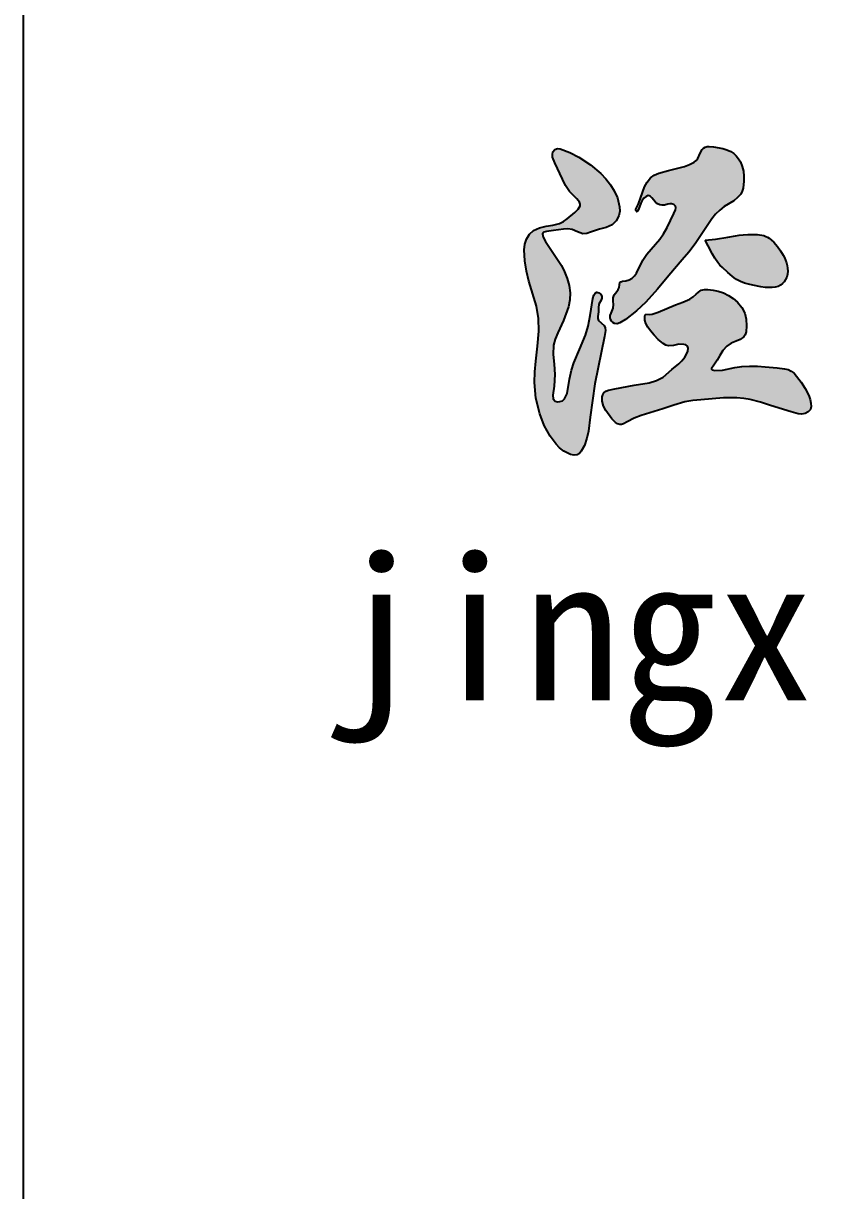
# Model space of a CAD drawing. Extents: x 8254 to 366479, y -216343 to -120021.
# Drawn here: x 237985 to 239159, y -149604 to -147901 of the extents above; entities that cross this region are included whole.
import ezdxf

# ---------------------------------------------------------------- set-up
doc = ezdxf.new("R2010")
doc.units = 0
doc.header["$LTSCALE"] = 500
doc.header["$MEASUREMENT"] = 0
doc.layers.get('0').update_dxf_attribs({"linetype": 'CONTINUOUS'})
doc.layers.add('PUB_TITLE', color=4, linetype='CONTINUOUS')
doc.styles.add('宋体', font='SimSun.ttf', dxfattribs={"width": 0.8})

msp = doc.modelspace()

# ---------------------------------------------------------------- hatches: boundary and pattern name
h = msp.add_hatch(color=7)
h.paths.add_polyline_path([(239036.745, -148131.362), (239036.768, -148123.885), (239036.046, -148116.566), (239034.389, -148109.506), (239031.609, -148102.803), (239028.917, -148098.393), (239025.666, -148094.345), (239021.941, -148090.795), (239017.824, -148087.882), (239012.032, -148085.17), (239005.805, -148083.393), (238992.376, -148081.195), (238986.016, -148080.502), (238983.016, -148080.673), (238980.265, -148081.49), (238977.995, -148082.975), (238976.029, -148085.039), (238973.026, -148090.178), (238969.58, -148098.212), (238967.288, -148100.962), (238964.369, -148103.257), (238957.519, -148106.82), (238949.848, -148109.694), (238942.185, -148111.895), (238926.505, -148115.428), (238912.38, -148119.279), (238905.919, -148122.265), (238900.35, -148126.404), (238895.51, -148132.534), (238891.823, -148139.631), (238885.764, -148155.999), (238882.83, -148164.095), (238879.258, -148171.917), (238879.214, -148174.145), (238880.252, -148175.754), (238881.603, -148174.827), (238882.855, -148172.24), (238886.448, -148163.071), (238888.266, -148159.53), (238890.896, -148156.172), (238893.952, -148153.512), (238897.214, -148152.155), (238899.949, -148153.035), (238902.421, -148155.529), (238907.552, -148161.91), (238910.543, -148164.174), (238913.837, -148165.568), (238917.291, -148166.137), (238920.761, -148165.927), (238925.889, -148164.624), (238928.46, -148164.143), (238931.1, -148164.206), (238934.441, -148165.413), (238936.843, -148167.649), (238937.483, -148170.033), (238937.065, -148172.732), (238934.545, -148178.552), (238924.506, -148198.883), (238919.52, -148207.746), (238913.869, -148215.964), (238901.411, -148230.255), (238895.097, -148237.88), (238889.468, -148246.4), (238879.9, -148265.281), (238877.018, -148269.335), (238873.6, -148272.72), (238869.476, -148275.236), (238864.477, -148276.682), (238859.441, -148277.282), (238857.325, -148277.859), (238855.862, -148278.977), (238855.075, -148282.369), (238854.713, -148286.437), (238853.381, -148289.395), (238851.307, -148291.928), (238847.247, -148296.767), (238846.064, -148301.142), (238846.175, -148306.06), (238846.535, -148311.21), (238846.097, -148316.278), (238843.058, -148323.532), (238841.729, -148327.05), (238841.503, -148330.625), (238842.282, -148333.089), (238843.72, -148335.399), (238845.628, -148337.33), (238847.821, -148338.659), (238851.732, -148339.193), (238855.795, -148338.015), (238863.902, -148332.92), (238880.067, -148320.373), (238893.768, -148307.67), (238910.51, -148288.686), (238927.079, -148268.648), (238946.869, -148246.148), (238956.488, -148234.741), (238965.56, -148222.739), (238984.858, -148193.148), (238989.97, -148186.097), (238995.455, -148179.491), (239001.442, -148173.482), (239008.061, -148168.223), (239021.845, -148159.615), (239027.584, -148155.197), (239032.183, -148149.859), (239034.264, -148145.679), (239035.607, -148141.11)])
h.paths.add_polyline_path([(239099.916, -148254.017), (239098.919, -148250.091), (239097.591, -148246.273), (239095.978, -148242.569), (239094.128, -148238.984), (239090.228, -148232.669), (239085.834, -148226.649), (239080.224, -148220.062), (239077.099, -148217.105), (239073.682, -148214.507), (239071.153, -148212.986), (239068.49, -148211.697), (239065.722, -148210.656), (239062.88, -148209.882), (239059.644, -148209.331), (239056.369, -148209.046), (239049.764, -148208.918), (239042.605, -148208.957), (239035.49, -148209.303), (239029.874, -148209.954), (239024.281, -148210.866), (239013.114, -148212.965), (238995.368, -148215.663), (238980.322, -148217.398), (238984.566, -148225.685), (238990.932, -148237.442), (238994.49, -148243.662), (238998.454, -148249.584), (239001.768, -148253.575), (239005.384, -148257.323), (239013.114, -148264.424), (239019.38, -148269.854), (239022.635, -148272.368), (239026.038, -148274.639), (239031.593, -148277.527), (239037.486, -148279.803), (239043.585, -148281.616), (239049.764, -148283.119), (239061.676, -148285.403), (239067.71, -148286.104), (239073.875, -148286.396), (239078.201, -148286.29), (239082.472, -148285.786), (239086.544, -148284.719), (239090.271, -148282.926), (239093.157, -148280.664), (239095.624, -148277.856), (239097.633, -148274.644), (239099.144, -148271.17), (239100.246, -148266.951), (239100.692, -148262.64), (239100.557, -148258.305)])
h.paths.add_polyline_path([(238812.342, -148475.357), (238819.093, -148426.643), (238833.344, -148357.694), (238834.584, -148349.146), (238834.196, -148345.272), (238832.594, -148341.955), (238824.344, -148334.461), (238823.504, -148331.689), (238823.531, -148328.522), (238824.344, -148321.72), (238824.299, -148315.947), (238825.094, -148310.479), (238828.241, -148304.797), (238829.492, -148302.006), (238829.594, -148299.237), (238827.826, -148296.222), (238825.094, -148293.991), (238821.969, -148293.168), (238819.511, -148294.505), (238817.606, -148297.628), (238816.137, -148302.163), (238812.342, -148326.966), (238809.339, -148342.734), (238805.572, -148355.799), (238796.846, -148376.856), (238788.367, -148396.201), (238784.909, -148407.126), (238782.339, -148419.898), (238778.943, -148440.822), (238775.071, -148448.864), (238772.046, -148451.486), (238768.088, -148452.874), (238764.548, -148452.966), (238761.337, -148452.125), (238758.443, -148448.779), (238757.874, -148443.539), (238759.837, -148430.39), (238760.888, -148413.178), (238759.691, -148397.963), (238758.38, -148383.973), (238759.087, -148370.434), (238761.427, -148361.612), (238764.947, -148352.667), (238773.339, -148334.461), (238780.636, -148314.461), (238782.637, -148304.289), (238783.09, -148293.991), (238781.772, -148283.581), (238778.949, -148273.308), (238775.008, -148263.446), (238770.338, -148254.27), (238747.086, -148219.046), (238743.543, -148212.883), (238742.586, -148207.804), (238744.68, -148205.63), (238748.655, -148204.433), (238759.087, -148203.307), (238773.689, -148201.118), (238779.995, -148200.753), (238786.09, -148201.808), (238793.814, -148205.248), (238801.841, -148207.804), (238807.489, -148207.304), (238813.092, -148205.555), (238825.843, -148201.059), (238835.568, -148198.741), (238844.596, -148195.063), (238850.555, -148189.206), (238854.346, -148181.573), (238855.567, -148175.07), (238855.407, -148168.434), (238852.096, -148155.342), (238847.627, -148145.467), (238842.005, -148136.336), (238835.427, -148127.903), (238828.094, -148120.118), (238812.753, -148107.079), (238795.84, -148096.136), (238782.627, -148089.452), (238768.837, -148084.144), (238764.58, -148083.55), (238760.606, -148084.776), (238758.024, -148088.215), (238757.211, -148092.101), (238757.64, -148096.14), (238760.606, -148104.267), (238772.081, -148128.343), (238776.231, -148137.411), (238782.187, -148146.286), (238793.07, -148156.854), (238797.037, -148161.969), (238797.956, -148164.516), (238797.902, -148167.068), (238794.97, -148171.97), (238790.044, -148176.767), (238778.998, -148186.301), (238773.4, -148190.078), (238767.396, -148192.931), (238757.975, -148195.326), (238747.996, -148196.886), (238738.242, -148199.008), (238729.493, -148203.092), (238723.612, -148208.616), (238719.324, -148215.561), (238716.893, -148223.14), (238715.984, -148231.103), (238717.014, -148247.428), (238719.427, -148262.515), (238722.909, -148277.158), (238734.056, -148313.505), (238737.006, -148331.561), (238737.577, -148349.852), (238735.702, -148371.865), (238732.883, -148393.819), (238731.476, -148409.334), (238731.122, -148424.89), (238733.24, -148447.994), (238738.75, -148470.616), (238745.438, -148487.584), (238754.004, -148503.445), (238762.515, -148515.127), (238767.752, -148520.378), (238773.954, -148525.135), (238783.836, -148530.114), (238788.79, -148531.074), (238793.315, -148530.412), (238796.636, -148528.333), (238799.463, -148525.132), (238803.876, -148516.928), (238807.577, -148506.381), (238809.868, -148496.019)])
msp.add_hatch(color=7).paths.add_polyline_path([(239040.692, -148342.002), (239040.114, -148332.581), (239037.982, -148323.86), (239033.493, -148315.259), (239027.143, -148307.614), (239020.953, -148302.247), (239014.123, -148297.78), (239006.825, -148294.236), (238999.23, -148291.638), (238991.925, -148290.057), (238984.325, -148289.201), (238979.108, -148289.134), (238974.299, -148290.285), (238970.615, -148292.908), (238967.253, -148296.241), (238962.831, -148300.093), (238958.039, -148303.281), (238947.784, -148307.8), (238937.105, -148311.575), (238911.8, -148322.471), (238902.83, -148324.988), (238898.258, -148325.513), (238893.695, -148325.327), (238892.645, -148326.092), (238892.189, -148327.932), (238892.043, -148333.918), (238893.48, -148338.685), (238896.555, -148344.121), (238900.368, -148349.438), (238905.669, -148356.079), (238911.56, -148362.341), (238918.733, -148368.197), (238922.63, -148370.281), (238926.627, -148371.374), (238933.752, -148370.757), (238941.694, -148369.223), (238948.932, -148369.296), (238951.998, -148370.186), (238954.178, -148371.804), (238955.272, -148374.993), (238954.755, -148379.051), (238953.088, -148383.464), (238950.734, -148387.718), (238946.389, -148393.38), (238941.657, -148397.887), (238931.793, -148405.783), (238918.878, -148416.966), (238914.232, -148419.784), (238909.274, -148422.04), (238898.691, -148425.24), (238876.692, -148429.01), (238848.28, -148434.171), (238839.306, -148435.977), (238835.402, -148437.623), (238832.352, -148440.193), (238830.849, -148442.755), (238829.941, -148445.757), (238829.769, -148452.236), (238831.896, -148459.246), (238835.366, -148465.57), (238843.975, -148478.044), (238849.375, -148483.479), (238852.406, -148485.362), (238855.598, -148486.216), (238858.252, -148485.985), (238860.951, -148485.101), (238866.36, -148482.345), (238876.735, -148477.094), (238887.023, -148472.882), (238918.191, -148463.553), (238934.277, -148457.837), (238950.479, -148453.037), (238962.199, -148451.298), (238974.082, -148450.281), (239007.034, -148447.48), (239026.65, -148447.29), (239036.409, -148448.073), (239046.05, -148449.631), (239060.852, -148453.648), (239075.379, -148458.503), (239105.515, -148467.913), (239115.748, -148470.594), (239120.88, -148470.944), (239125.964, -148470.064), (239130.523, -148467.777), (239133.768, -148464.149), (239134.827, -148459.899), (239134.575, -148455.277), (239133.343, -148449.494), (239131.425, -148444.029), (239126.233, -148433.769), (239120.351, -148424.388), (239113.587, -148415.487), (239109.92, -148411.509), (239105.784, -148408.228), (239101.132, -148406.087), (239096.037, -148404.834), (239085.334, -148403.658), (239067.792, -148401.841), (239056.36, -148401.123), (239044.799, -148401.039), (239033.624, -148401.695), (239023.349, -148403.195), (239005.463, -148406.715), (238994.36, -148407.244), (238989.491, -148406.276), (238989.203, -148404.549), (238992.997, -148399.404), (238997.897, -148392.308), (239001.669, -148385.324), (239006.112, -148378.274), (239011.696, -148372.057), (239018.023, -148367.73), (239025.246, -148364.475), (239031.489, -148361.992), (239036.628, -148358.518), (239038.781, -148355.152), (239040.013, -148351.08)])

# ---------------------------------------------------------------- linework, layer by layer
at = {"color": 7}
for points in [[(238768.837, -148084.144), (238782.627, -148089.452), (238795.84, -148096.136), (238812.753, -148107.079), (238828.094, -148120.118), (238835.427, -148127.903), (238842.005, -148136.336), (238847.627, -148145.467), (238852.096, -148155.342), (238855.407, -148168.434), (238855.567, -148175.07), (238854.346, -148181.573), (238850.555, -148189.206), (238844.596, -148195.063), (238835.568, -148198.741), (238825.843, -148201.059), (238813.092, -148205.555), (238807.489, -148207.304), (238801.841, -148207.804), (238793.814, -148205.248), (238786.09, -148201.808), (238779.995, -148200.753), (238773.689, -148201.118), (238759.087, -148203.307), (238748.655, -148204.433), (238744.68, -148205.63), (238742.586, -148207.804), (238743.543, -148212.883), (238747.086, -148219.046), (238770.338, -148254.27), (238775.008, -148263.446), (238778.949, -148273.308), (238781.772, -148283.581), (238783.09, -148293.991), (238782.637, -148304.289), (238780.636, -148314.461), (238773.339, -148334.461), (238764.947, -148352.667), (238761.427, -148361.612), (238759.087, -148370.434), (238758.38, -148383.973), (238759.691, -148397.963), (238760.888, -148413.178), (238759.837, -148430.39), (238757.874, -148443.539), (238758.443, -148448.779), (238761.337, -148452.125), (238764.548, -148452.966), (238768.088, -148452.874), (238772.046, -148451.486), (238775.071, -148448.864), (238778.943, -148440.822), (238782.339, -148419.898), (238784.909, -148407.126), (238788.367, -148396.201), (238796.846, -148376.856), (238805.572, -148355.799), (238809.339, -148342.734), (238812.342, -148326.966), (238816.137, -148302.163), (238817.606, -148297.628), (238819.511, -148294.505), (238821.969, -148293.168), (238825.094, -148293.991), (238827.826, -148296.222), (238829.594, -148299.237), (238829.492, -148302.006), (238828.241, -148304.797), (238825.094, -148310.479), (238824.299, -148315.947), (238824.344, -148321.72), (238823.531, -148328.522), (238823.504, -148331.689), (238824.344, -148334.461), (238832.594, -148341.955), (238834.196, -148345.272), (238834.584, -148349.146), (238833.344, -148357.694), (238819.093, -148426.643), (238812.342, -148475.357), (238809.868, -148496.019), (238807.577, -148506.381), (238803.876, -148516.928), (238799.463, -148525.132), (238796.636, -148528.333), (238793.315, -148530.412), (238788.79, -148531.074), (238783.836, -148530.114), (238773.954, -148525.135), (238767.752, -148520.378), (238762.515, -148515.127), (238754.004, -148503.445), (238745.438, -148487.584), (238738.75, -148470.616), (238733.24, -148447.994), (238731.122, -148424.89), (238731.476, -148409.334), (238732.883, -148393.819), (238735.702, -148371.865), (238737.577, -148349.852), (238737.006, -148331.561), (238734.056, -148313.505), (238722.909, -148277.158), (238719.427, -148262.515), (238717.014, -148247.428), (238715.984, -148231.103), (238716.893, -148223.14), (238719.324, -148215.561), (238723.612, -148208.616), (238729.493, -148203.092), (238738.242, -148199.008), (238747.996, -148196.886), (238757.975, -148195.326), (238767.396, -148192.931), (238773.4, -148190.078), (238778.998, -148186.301), (238790.044, -148176.767), (238794.97, -148171.97), (238797.902, -148167.068), (238797.956, -148164.516), (238797.037, -148161.969), (238793.07, -148156.854), (238782.187, -148146.286), (238776.231, -148137.411), (238772.081, -148128.343), (238760.606, -148104.267), (238757.64, -148096.14), (238757.211, -148092.101), (238758.024, -148088.215), (238760.606, -148084.776), (238764.58, -148083.55)], [(238879.258, -148171.917), (238882.83, -148164.095), (238885.764, -148155.999), (238891.823, -148139.631), (238895.51, -148132.534), (238900.35, -148126.404), (238905.919, -148122.265), (238912.38, -148119.279), (238926.505, -148115.428), (238942.185, -148111.895), (238949.848, -148109.694), (238957.519, -148106.82), (238964.369, -148103.257), (238967.288, -148100.962), (238969.58, -148098.212), (238973.026, -148090.178), (238976.029, -148085.039), (238977.995, -148082.975), (238980.265, -148081.49), (238983.016, -148080.673), (238986.016, -148080.502), (238992.376, -148081.195), (239005.805, -148083.393), (239012.032, -148085.17), (239017.824, -148087.882), (239021.941, -148090.795), (239025.666, -148094.345), (239028.917, -148098.393), (239031.609, -148102.803), (239034.389, -148109.506), (239036.046, -148116.566), (239036.768, -148123.885), (239036.745, -148131.362), (239035.607, -148141.11), (239034.264, -148145.679), (239032.183, -148149.859), (239027.584, -148155.197), (239021.845, -148159.615), (239008.061, -148168.223), (239001.442, -148173.482), (238995.455, -148179.491), (238989.97, -148186.097), (238984.858, -148193.148), (238965.56, -148222.739), (238956.488, -148234.741), (238946.869, -148246.148), (238927.079, -148268.648), (238910.51, -148288.686), (238893.768, -148307.67), (238880.067, -148320.373), (238863.902, -148332.92), (238855.795, -148338.015), (238851.732, -148339.193), (238847.821, -148338.659), (238845.628, -148337.33), (238843.72, -148335.399), (238842.282, -148333.089), (238841.503, -148330.625), (238841.729, -148327.05), (238843.058, -148323.532), (238846.097, -148316.278), (238846.535, -148311.21), (238846.175, -148306.06), (238846.064, -148301.142), (238847.247, -148296.767), (238851.307, -148291.928), (238853.381, -148289.395), (238854.713, -148286.437), (238855.075, -148282.369), (238855.862, -148278.977), (238857.325, -148277.859), (238859.441, -148277.282), (238864.477, -148276.682), (238869.476, -148275.236), (238873.6, -148272.72), (238877.018, -148269.335), (238879.9, -148265.281), (238889.468, -148246.4), (238895.097, -148237.88), (238901.411, -148230.255), (238913.869, -148215.964), (238919.52, -148207.746), (238924.506, -148198.883), (238934.545, -148178.552), (238937.065, -148172.732), (238937.483, -148170.033), (238936.843, -148167.649), (238934.441, -148165.413), (238931.1, -148164.206), (238928.46, -148164.143), (238925.889, -148164.624), (238920.761, -148165.927), (238917.291, -148166.137), (238913.837, -148165.568), (238910.543, -148164.174), (238907.552, -148161.91), (238902.421, -148155.529), (238899.949, -148153.035), (238897.214, -148152.155), (238893.952, -148153.512), (238890.896, -148156.172), (238888.266, -148159.53), (238886.448, -148163.071), (238882.855, -148172.24), (238881.603, -148174.827), (238880.252, -148175.754), (238879.214, -148174.145)], [(238980.322, -148217.398), (238995.368, -148215.663), (239013.114, -148212.965), (239024.281, -148210.866), (239029.874, -148209.954), (239035.49, -148209.303), (239042.605, -148208.957), (239049.764, -148208.918), (239056.369, -148209.046), (239059.644, -148209.331), (239062.88, -148209.882), (239065.722, -148210.656), (239068.49, -148211.697), (239071.153, -148212.986), (239073.682, -148214.507), (239077.099, -148217.105), (239080.224, -148220.062), (239085.834, -148226.649), (239090.228, -148232.669), (239094.128, -148238.984), (239095.978, -148242.569), (239097.591, -148246.273), (239098.919, -148250.091), (239099.916, -148254.017), (239100.557, -148258.305), (239100.692, -148262.64), (239100.246, -148266.951), (239099.144, -148271.17), (239097.633, -148274.644), (239095.624, -148277.856), (239093.157, -148280.664), (239090.271, -148282.926), (239086.544, -148284.719), (239082.472, -148285.786), (239078.201, -148286.29), (239073.875, -148286.396), (239067.71, -148286.104), (239061.676, -148285.403), (239049.764, -148283.119), (239043.585, -148281.616), (239037.486, -148279.803), (239031.593, -148277.527), (239026.038, -148274.639), (239022.635, -148272.368), (239019.38, -148269.854), (239013.114, -148264.424), (239005.384, -148257.323), (239001.768, -148253.575), (238998.454, -148249.584), (238994.49, -148243.662), (238990.932, -148237.442), (238984.566, -148225.685)], [(238893.695, -148325.327), (238898.258, -148325.513), (238902.83, -148324.988), (238911.8, -148322.471), (238937.105, -148311.575), (238947.784, -148307.8), (238958.039, -148303.281), (238962.831, -148300.093), (238967.253, -148296.241), (238970.615, -148292.908), (238974.299, -148290.285), (238979.108, -148289.134), (238984.325, -148289.201), (238991.925, -148290.057), (238999.23, -148291.638), (239006.825, -148294.236), (239014.123, -148297.78), (239020.953, -148302.247), (239027.143, -148307.614), (239033.493, -148315.259), (239037.982, -148323.86), (239040.114, -148332.581), (239040.692, -148342.002), (239040.013, -148351.08), (239038.781, -148355.152), (239036.628, -148358.518), (239031.489, -148361.992), (239025.246, -148364.475), (239018.023, -148367.73), (239011.696, -148372.057), (239006.112, -148378.274), (239001.669, -148385.324), (238997.897, -148392.308), (238992.997, -148399.404), (238989.203, -148404.549), (238989.389, -148405.665), (238990.415, -148406.46), (238994.36, -148407.244), (239005.463, -148406.715), (239023.349, -148403.195), (239033.624, -148401.695), (239044.799, -148401.039), (239056.36, -148401.123), (239067.792, -148401.841), (239085.334, -148403.658), (239096.037, -148404.834), (239101.132, -148406.087), (239105.784, -148408.228), (239109.92, -148411.509), (239113.587, -148415.487), (239120.351, -148424.388), (239126.233, -148433.769), (239131.425, -148444.029), (239133.343, -148449.494), (239134.575, -148455.277), (239134.827, -148459.899), (239133.768, -148464.149), (239130.523, -148467.777), (239125.964, -148470.064), (239120.88, -148470.944), (239115.748, -148470.594), (239105.515, -148467.913), (239075.379, -148458.503), (239060.852, -148453.648), (239046.05, -148449.631), (239036.409, -148448.073), (239026.65, -148447.29), (239007.034, -148447.48), (238974.082, -148450.281), (238962.199, -148451.298), (238950.479, -148453.037), (238934.277, -148457.837), (238918.191, -148463.553), (238887.023, -148472.882), (238876.735, -148477.094), (238866.36, -148482.345), (238860.951, -148485.101), (238858.252, -148485.985), (238855.598, -148486.216), (238852.406, -148485.362), (238849.375, -148483.479), (238843.975, -148478.044), (238835.366, -148465.57), (238831.896, -148459.246), (238829.769, -148452.236), (238829.941, -148445.757), (238830.849, -148442.755), (238832.352, -148440.193), (238835.402, -148437.623), (238839.306, -148435.977), (238848.28, -148434.171), (238876.692, -148429.01), (238898.691, -148425.24), (238909.274, -148422.04), (238914.232, -148419.784), (238918.878, -148416.966), (238931.793, -148405.783), (238941.657, -148397.887), (238946.389, -148393.38), (238950.734, -148387.718), (238953.088, -148383.464), (238954.755, -148379.051), (238955.272, -148374.993), (238954.178, -148371.804), (238951.998, -148370.186), (238948.932, -148369.296), (238941.694, -148369.223), (238933.752, -148370.757), (238926.627, -148371.374), (238922.63, -148370.281), (238918.733, -148368.197), (238911.56, -148362.341), (238905.669, -148356.079), (238900.368, -148349.438), (238896.555, -148344.121), (238893.48, -148338.685), (238892.043, -148333.918), (238892.189, -148327.932), (238892.645, -148326.092)]]:
    msp.add_lwpolyline(points, close=True, dxfattribs=at)
at = {"layer": 'PUB_TITLE', "color": 7}
msp.add_line((237985.188, -177891.405), (237985.188, -137891.405), dxfattribs=at)

# ---------------------------------------------------------------- texts
at = {"color": 7, "style": '宋体'}
msp.add_text('jingxianguihuajianzhushejiyanjiuyuan', height=208.21259, dxfattribs=at).set_placement((238431.609, -148888.595))

doc.saveas('drawing.dxf')
